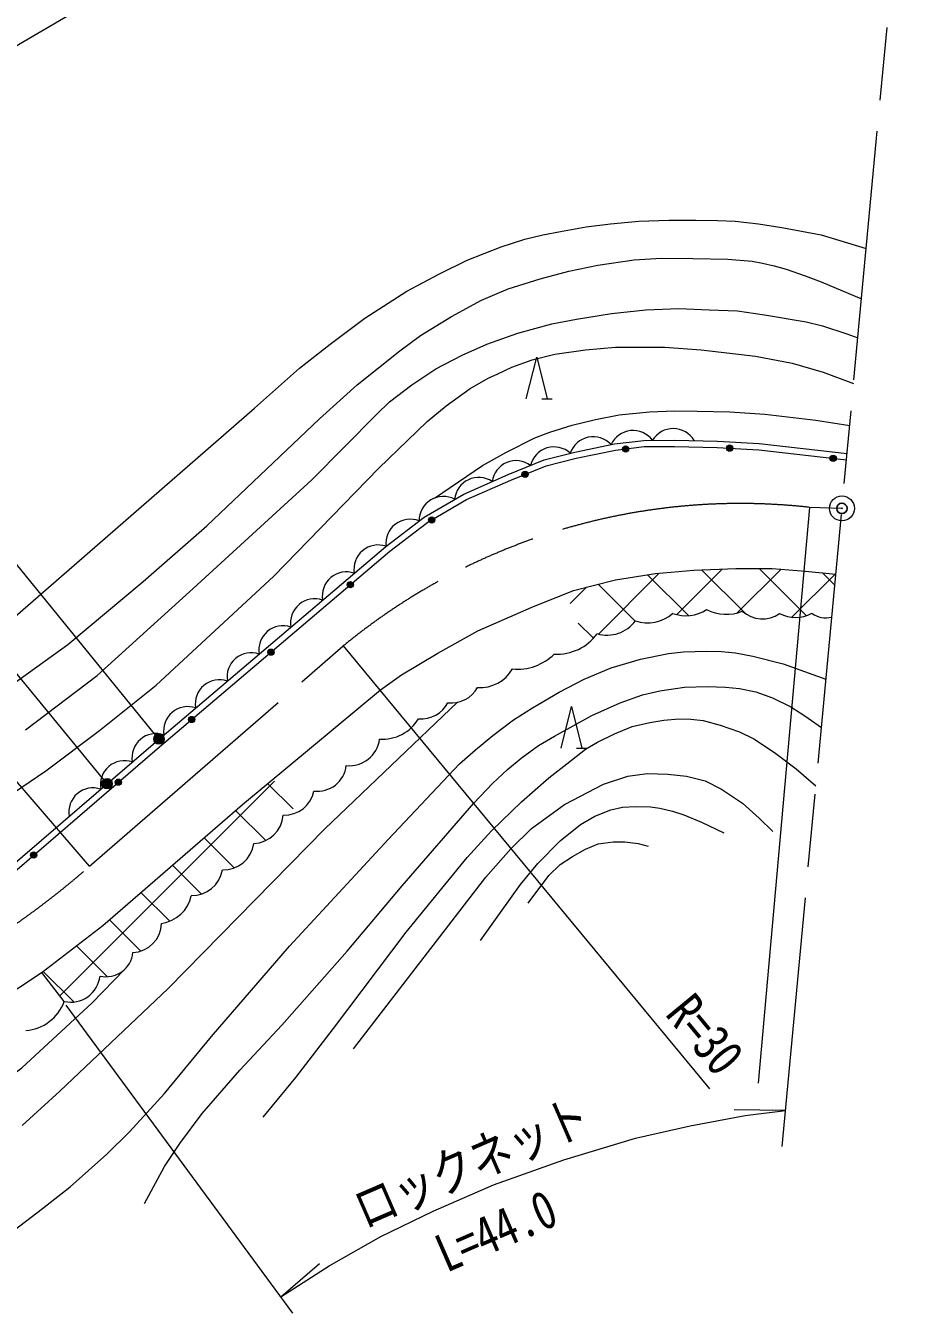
# Model space of a CAD drawing. Units: millimetres, scale not verified. Extents: x 40000 to 680000, y 20000 to 380000.
# Drawn here: x 508709 to 550996, y 257497 to 319367 of the extents above; entities that cross this region are included whole.
import ezdxf
from ezdxf.enums import TextEntityAlignment as Align

# ---------------------------------------------------------------- set-up
doc = ezdxf.new("R2010")
doc.units = ezdxf.units.MM
doc.header["$LTSCALE"] = 1000
doc.header["$PDMODE"] = 32
doc.header["$PDSIZE"] = 500
doc.linetypes.add('CHAIN', pattern=[18.5, 12, -1.5, 3.5, -1.5])
for name, color, linetype, lineweight in [('M-BGD', 7, 'Continuous', 13), ('M-BMK', 2, 'CHAIN', 13), ('M-BMK-SRVR', 3, 'Continuous', 13), ('M-STR-HTXT', 7, 'Continuous', 13)]:
    doc.layers.add(name, color=color, linetype=linetype, lineweight=lineweight)
doc.layers.add('M-OTRS', color=6, linetype='Continuous')
doc.styles.add('ＭＳ ゴシック', font='')
doc.styles.get('ＭＳ ゴシック').set_extended_font_data('MS Gothic')
pattern_1 = [(45, (-0, -0), (-1414.2136, 1414.2136), []), (135, (-0, -0), (-1414.2136, -1414.2136), [])]

msp = doc.modelspace()

# ---------------------------------------------------------------- hatches: boundary and pattern name
at = {"layer": 'M-BGD'}
for points in [[(537372, 299016, -1), (537670, 299052, -1)], [(542363, 299079, -1), (542663, 299061, -1)], [(547339, 298600, -1), (547637, 298566, -1)], [(532553, 297749, -1), (532830, 297863, -1)], [(528076, 295543, -1), (528335, 295694, -0.41421), (528281, 295489, -0.41421)], [(524185, 292408, -0.41421), (524202, 292619, -0.41421), (524413, 292602, -1)], [(520374, 289170, -0.41421), (520392, 289381, -0.41421), (520603, 289364, -1)], [(516564, 285932, -0.41421), (516581, 286144, -0.41421), (516793, 286126, -1)], [(513045, 282918, -1), (513272, 283114, -0.41421), (513256, 282903, -0.41421)], [(508979, 279416, -1), (509206, 279612, -0.41421), (509191, 279400, -0.41421)]]:
    msp.add_hatch(color=256, dxfattribs=at).paths.add_polyline_path(points)
h = msp.add_hatch(dxfattribs=at)
h.set_pattern_fill('USER', color=256, style=0, pattern_type=2)
h.set_pattern_definition(pattern_1)
h.paths.add_polyline_path([(547611, 293018), (546162, 293154), (544560, 293289), (542807, 293289), (540796, 293203), (538950, 293042), (537036, 292748), (535022, 292234), (534649, 292084), (535659, 289649, 0.07546), (536150, 290154, 0.31979), (537991, 290776, 0.27377), (539781, 291131, 0.23523), (541409, 291311, 0.21994), (543123, 291235, 0.34824), (544913, 291120, 0.25445), (546462, 291133, 0.22283), (547417, 290949)])
h = msp.add_hatch(dxfattribs=at)
h.set_pattern_fill('USER', color=256, style=0, pattern_type=2)
h.set_pattern_definition(pattern_1)
h.paths.add_polyline_path([(519664, 280068, 0.37734), (521077, 281438, 0.10734), (521675, 281538), (520583, 283164), (519111, 281939), (512411, 276137), (509483, 273874), (510561, 272480, 0.44423), (512275, 273703, 0.45161), (513859, 274825, 0.38478), (515230, 276226, 0.3156), (516655, 277564, 0.37015), (518152, 278802, 0.38335)])
at = {"layer": 'M-STR-HTXT'}
for points in [[(515134, 285335, -1), (515078, 284838, -0.41421), (514857, 285114, -0.41421)], [(512642, 283193, -0.41421), (512864, 282918, -0.41421), (512589, 282696, -1)]]:
    msp.add_hatch(color=256, dxfattribs=at).paths.add_polyline_path(points)

# ---------------------------------------------------------------- linework, layer by layer
at = {"layer": 'M-BGD'}
for p, q in [((533498, 301437), (533998, 301437)), ((535166, 284648), (535666, 284648)), ((510561, 272480), (509483, 273874))]:
    msp.add_line(p, q, dxfattribs=at)
for points in [[(508070, 290863), (519689, 300995), (521853, 302915), (523333, 304069), (524987, 305319), (527009, 306618), (528582, 307450), (529913, 308109), (531547, 308741), (532671, 309104), (533538, 309327), (534390, 309488), (535617, 309701), (536791, 309852), (538149, 309969), (539588, 310024), (540897, 310027), (541926, 310010), (542785, 309976), (543906, 309856), (545020, 309678), (546909, 309312), (549077, 308658)], [(507226, 287126), (510725, 289635), (514348, 292654), (517407, 295343), (522816, 300476), (524629, 302114), (526667, 303751), (527662, 304483), (529163, 305400), (530589, 306180), (531875, 306719), (533407, 307199), (534789, 307567), (536192, 307868), (537928, 308115), (539230, 308198), (540742, 308179), (542430, 308150), (543603, 308058), (544087, 307962), (544658, 307834), (545225, 307667), (546141, 307355), (546915, 307059), (548851, 306250)], [(508700, 285529), (512133, 288149), (516757, 292320), (522444, 297554), (525557, 300693), (526179, 301298), (527252, 302109), (528399, 302874), (529668, 303545), (530853, 304067), (532339, 304593), (533980, 305044), (535160, 305268), (536840, 305542), (538488, 305719), (540077, 305777), (541532, 305713), (542886, 305661), (544194, 305472), (546190, 305138), (546974, 304948), (548137, 304568), (548676, 304374)], [(506099, 281149), (509670, 283569), (512245, 285494), (514966, 287673), (520626, 292923), (525655, 298097), (527988, 300342), (528908, 301096), (530051, 301939), (530916, 302427), (531389, 302643), (532060, 302953), (533023, 303320), (534118, 303579), (535597, 303794), (537029, 303915), (539410, 303915), (541143, 303795), (543759, 303484), (545521, 303156), (547013, 302725), (548469, 302176)], [(532748, 301437), (533248, 303437), (533748, 301437)], [(528347, 296671), (530645, 298237), (531762, 298858), (533157, 299568), (533879, 299836), (534945, 300170), (536065, 300445), (537209, 300678), (538673, 300813), (539865, 300855), (540955, 300851), (542520, 300813), (544207, 300695), (546652, 300414), (548281, 300162)], [(507645, 278662), (514827, 284850), (526001, 294345), (527847, 295756), (529742, 296863), (531884, 297799), (533608, 298507), (535080, 298882), (536984, 299272), (538398, 299443), (539864, 299452), (541926, 299406), (543935, 299286), (548154, 298809)], [(507831, 278426), (515022, 284622), (526190, 294111), (528014, 295507), (529878, 296595), (532001, 297523), (533702, 298221), (535147, 298589), (537033, 298975), (538417, 299143), (539862, 299152), (541913, 299106), (543909, 298987), (548126, 298511)], [(507208, 272377), (509499, 273885), (512411, 276137), (519111, 281939), (525745, 287458), (526755, 288170), (528492, 289223), (530414, 290293), (532985, 291414), (535022, 292234), (537036, 292748), (538950, 293042), (540796, 293203), (542807, 293289), (544560, 293289), (546162, 293154), (547611, 293018)], [(508149, 261483), (509520, 262528), (510842, 263564), (512609, 265139), (513687, 266216), (515365, 268062), (517633, 270799), (521378, 275141), (526120, 280259), (529540, 283897), (530303, 284568), (531140, 285263), (532126, 286014), (533042, 286583), (534325, 287340), (535535, 287970), (536818, 288507), (538240, 288924), (539581, 289200), (540291, 289276), (541416, 289311), (542124, 289296), (542796, 289231), (543630, 289065), (545078, 288704), (547137, 287960)], [(514406, 262767), (515372, 264546), (516105, 265658), (517184, 267094), (518986, 269177), (521014, 271344), (524148, 274901), (526784, 278029), (530225, 282004), (531128, 282955), (531841, 283630), (532506, 284173), (533332, 284775), (534104, 285221), (535896, 286229), (537264, 286824), (538329, 287215), (539169, 287400), (540342, 287586), (541459, 287615), (542313, 287591), (542985, 287524), (543768, 287351), (544566, 287067), (545459, 286636), (546126, 286204), (546920, 285647)], [(508534, 266516), (510339, 268167), (515541, 273105), (523068, 280775), (529445, 286860)], [(534416, 284648), (534916, 286648), (535416, 284648)], [(520118, 266926), (521682, 268830), (523481, 271173), (526971, 275811), (529906, 279390), (531085, 280681), (532523, 282077), (533834, 283227), (534688, 283900), (535598, 284596), (536171, 284941), (536979, 285345), (537838, 285688), (538682, 285892), (539362, 286000), (540068, 286065), (540648, 286051), (541251, 285977), (542064, 285754), (542988, 285442), (543671, 285104), (544664, 284450), (545709, 283662), (546657, 282844)], [(524447, 270201), (530806, 278450), (532012, 279814), (533006, 280791), (534578, 281947), (536462, 282927), (537627, 283309), (538547, 283439), (539549, 283399), (540448, 283309), (541335, 283081), (542117, 282683), (543135, 282015), (543925, 281291), (544593, 280648)], [(530554, 275411), (532465, 278097), (533301, 279109), (534371, 280197), (535352, 280988), (536046, 281392), (536802, 281694), (537372, 281821), (538000, 281852), (538714, 281834), (539165, 281766), (539768, 281632), (540318, 281454), (541171, 281094), (542239, 280590)], [(532841, 277196), (533832, 278527), (534377, 279059), (534965, 279442), (535584, 279795), (536203, 280049), (536924, 280153), (537475, 280148), (538126, 280066), (538607, 279936)], [(496358, 261427), (496776, 261545), (497397, 261832), (498239, 262199), (499996, 263163), (502855, 265050), (508523, 269285), (511905, 272412), (513452, 274014)]]:
    msp.add_lwpolyline(points, dxfattribs=at)
for centre in [(537521, 299034), (542513, 299070), (547488, 298583), (532692, 297806), (528206, 295619), (524299, 292505), (520489, 289267), (516679, 286029), (513158, 283016), (509093, 279514)]:
    msp.add_circle(centre, 150, dxfattribs=at)
for centre, radius, start, end in [((535962, 298456), 1160, 42.35772, 161.38734), ((537875, 298756), 1160, 36.43469, 155.46431), ((539804, 298850), 1160, 30.06876, 149.09838), ((534080, 297969), 1160, 47.60897, 166.63859), ((532259, 297313), 1155, 53.18336, 172.53235), ((530461, 296506), 1158, 55.69596, 174.85268), ((528761, 295589), 1159, 61.82307, 180.95187), ((527166, 294494), 1160, 67.89543, 186.92505), ((525632, 293258), 1160, 70.81781, 189.84843), ((524108, 291964), 1160, 70.84112, 189.87074), ((522584, 290669), 1160, 70.84112, 189.87074), ((538586, 292466), 1791, 250.60427, 311.84818), ((540415, 292856), 1838, 249.81767, 302.76621), ((542348, 293126), 2044, 242.648, 292.26515), ((544090, 292307), 1444, 227.94935, 304.74988), ((545676, 292550), 1620, 241.91765, 299.02119), ((547136, 292059), 1146, 233.95882, 284.20721), ((521060, 289374), 1160, 70.84112, 189.87074), ((536634, 291757), 1674, 253.19562, 324.13003), ((534242, 291517), 2345, 266.36394, 324.45763), ((519536, 288078), 1160, 70.84112, 189.87074), ((532336, 290934), 2485, 264.16855, 314.99247), ((530517, 289368), 1810, 266.55209, 329.97333), ((518012, 286783), 1160, 70.84112, 189.87074), ((529146, 288283), 1454, 263.68404, 330.23808), ((516488, 285488), 1160, 70.84112, 189.87074), ((527692, 287523), 1464, 265.47233, 332.08469), ((525818, 287141), 2062, 266.7595, 328.51194), ((514969, 284192), 1160, 71.09773, 190.12786), ((524255, 285267), 1459, 264.047, 352.73854), ((513453, 282889), 1160, 71.23007, 190.25969), ((522714, 283978), 1399, 263.10975, 353.34866), ((511938, 281583), 1160, 71.23007, 190.25969), ((521146, 282863), 1427, 267.25527, 348.93154), ((519593, 281556), 1489, 272.75921, 355.45221), ((518204, 280276), 1475, 268.00364, 351.90007), ((516682, 279056), 1492, 268.94982, 350.19753), ((514988, 277911), 1703, 278.16445, 348.2268), ((513769, 276284), 1462, 273.51225, 357.69594), ((512572, 274962), 1294, 256.71777, 353.935), ((510865, 273865), 1419, 257.61923, 353.42836), ((508529, 273240), 2170, 274.7631, 339.49095)]:
    msp.add_arc(centre, radius, start, end, dxfattribs=at)
at = {"layer": 'M-BMK'}
for p, q in [((545032, 265516), (550996, 329121)), ((547907, 296176), (546357, 296223)), ((511773, 278977), (523957, 289564))]:
    msp.add_line(p, q, dxfattribs=at)
for centre, radius, start, end in [((543031, 266408), 30000, 83.63486, 129.47849), ((485363, 309019), 40000, 267.08455, 311.31867)]:
    msp.add_arc(centre, radius, start, end, dxfattribs=at)
at = {"layer": 'M-BMK-SRVR'}
msp.add_circle((547907, 296176), 600, dxfattribs=at)
at = {"layer": 'M-OTRS'}
msp.add_point((547907, 296176), dxfattribs=at)
at = {"layer": 'M-STR-HTXT'}
for p, q in [((511773, 278977), (491942, 302005)), ((515106, 285087), (501955, 301222)), ((512616, 282944), (499378, 299070)), ((546357, 296223), (543880, 268551)), ((523957, 289564), (541543, 268284)), ((521530, 257497), (510656, 272307)), ((545194, 267238), (542739, 267279)), ((520952, 258285), (522813, 259886))]:
    msp.add_line(p, q, dxfattribs=at)
for points in [[(495247, 310240), (503214, 315120), (506081, 317075), (508435, 318520), (510706, 319837), (513328, 321266), (515712, 322368), (518365, 323500), (520667, 324504), (522783, 325279), (525241, 326083), (527402, 326753), (530061, 327384), (532758, 327980), (535350, 328337), (538718, 328769), (542047, 328993), (544908, 328978), (547740, 328859), (550954, 328681)], [(520952, 258285), (523283, 259781), (525766, 261182), (528278, 262409), (531170, 263664), (534551, 264867), (537998, 265903), (540613, 266502), (543262, 266999), (545194, 267238)]]:
    msp.add_lwpolyline(points, dxfattribs=at)
for centre in [(515106, 285087), (512616, 282944)]:
    msp.add_circle(centre, 250, dxfattribs=at)

# ---------------------------------------------------------------- texts
at = {"layer": 'M-STR-HTXT', "style": 'ＭＳ ゴシック', "width": 0.8}
msp.add_text('R=30', height=1833, rotation=309.571, dxfattribs=at).set_placement((541488, 268429), align=Align.BOTTOM_RIGHT)
for s, p in [('ロックネット', (530701, 263405)), ('L=44.0', (531877, 260119))]:
    msp.add_text(s, height=1833, rotation=23.467, dxfattribs=at).set_placement(p, align=Align.BOTTOM_CENTER)

doc.saveas('drawing.dxf')
